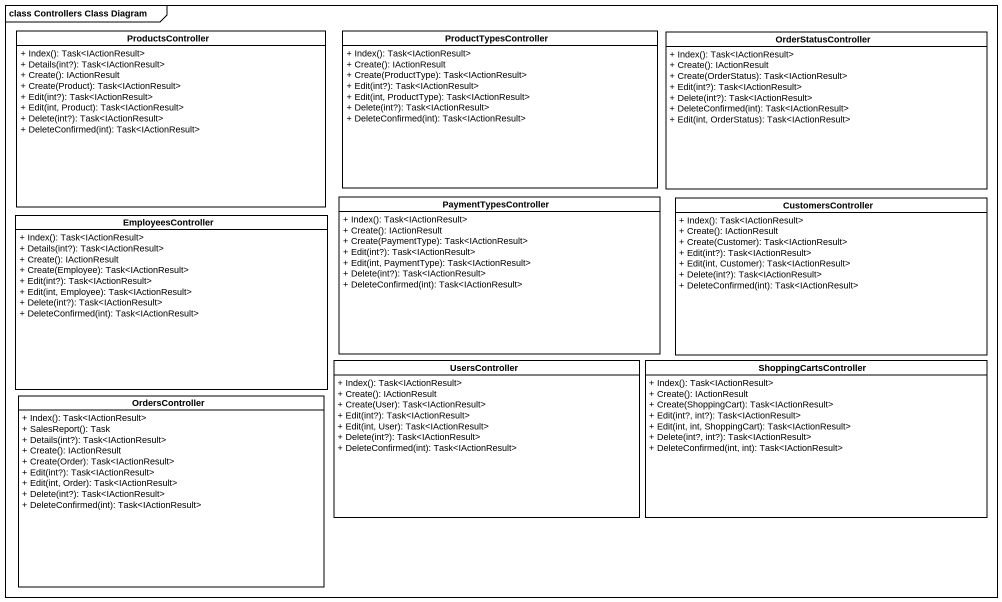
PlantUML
@startuml
mainframe class Controllers Class Diagram
hide circle
hide empty members
skinparam classAttributeIconSize 0
class ProductsController {
  + Index(): Task<IActionResult>
  + Details(int?): Task<IActionResult>
  + Create(): IActionResult
  + Create(Product): Task<IActionResult>
  + Edit(int?): Task<IActionResult>
  + Edit(int, Product): Task<IActionResult>
  + Delete(int?): Task<IActionResult>
  + DeleteConfirmed(int): Task<IActionResult>
}
class ProductTypesController {
  + Index(): Task<IActionResult>
  + Create(): IActionResult
  + Create(ProductType): Task<IActionResult>
  + Edit(int?): Task<IActionResult>
  + Edit(int, ProductType): Task<IActionResult>
  + Delete(int?): Task<IActionResult>
  + DeleteConfirmed(int): Task<IActionResult>
}
class OrderStatusController {
  + Index(): Task<IActionResult>
  + Create(): IActionResult
  + Create(OrderStatus): Task<IActionResult>
  + Edit(int?): Task<IActionResult>
  + Delete(int?): Task<IActionResult>
  + DeleteConfirmed(int): Task<IActionResult>
  + Edit(int, OrderStatus): Task<IActionResult>
}
class PaymentTypesController {
  + Index(): Task<IActionResult>
  + Create(): IActionResult
  + Create(PaymentType): Task<IActionResult>
  + Edit(int?): Task<IActionResult>
  + Edit(int, PaymentType): Task<IActionResult>
  + Delete(int?): Task<IActionResult>
  + DeleteConfirmed(int): Task<IActionResult>
}
class CustomersController {
  + Index(): Task<IActionResult>
  + Create(): IActionResult
  + Create(Customer): Task<IActionResult>
  + Edit(int?): Task<IActionResult>
  + Edit(int, Customer): Task<IActionResult>
  + Delete(int?): Task<IActionResult>
  + DeleteConfirmed(int): Task<IActionResult>
}
class EmployeesController {
  + Index(): Task<IActionResult>
  + Details(int?): Task<IActionResult>
  + Create(): IActionResult
  + Create(Employee): Task<IActionResult>
  + Edit(int?): Task<IActionResult>
  + Edit(int, Employee): Task<IActionResult>
  + Delete(int?): Task<IActionResult>
  + DeleteConfirmed(int): Task<IActionResult>
}
class UsersController {
  + Index(): Task<IActionResult>
  + Create(): IActionResult
  + Create(User): Task<IActionResult>
  + Edit(int?): Task<IActionResult>
  + Edit(int, User): Task<IActionResult>
  + Delete(int?): Task<IActionResult>
  + DeleteConfirmed(int): Task<IActionResult>
}
class ShoppingCartsController {
  + Index(): Task<IActionResult>
  + Create(): IActionResult
  + Create(ShoppingCart): Task<IActionResult>
  + Edit(int?, int?): Task<IActionResult>
  + Edit(int, int, ShoppingCart): Task<IActionResult>
  + Delete(int?, int?): Task<IActionResult>
  + DeleteConfirmed(int, int): Task<IActionResult>
}
class OrdersController {
  + Index(): Task<IActionResult>
  + SalesReport(): Task
  + Details(int?): Task<IActionResult>
  + Create(): IActionResult
  + Create(Order): Task<IActionResult>
  + Edit(int?): Task<IActionResult>
  + Edit(int, Order): Task<IActionResult>
  + Delete(int?): Task<IActionResult>
  + DeleteConfirmed(int): Task<IActionResult>
}
@enduml
